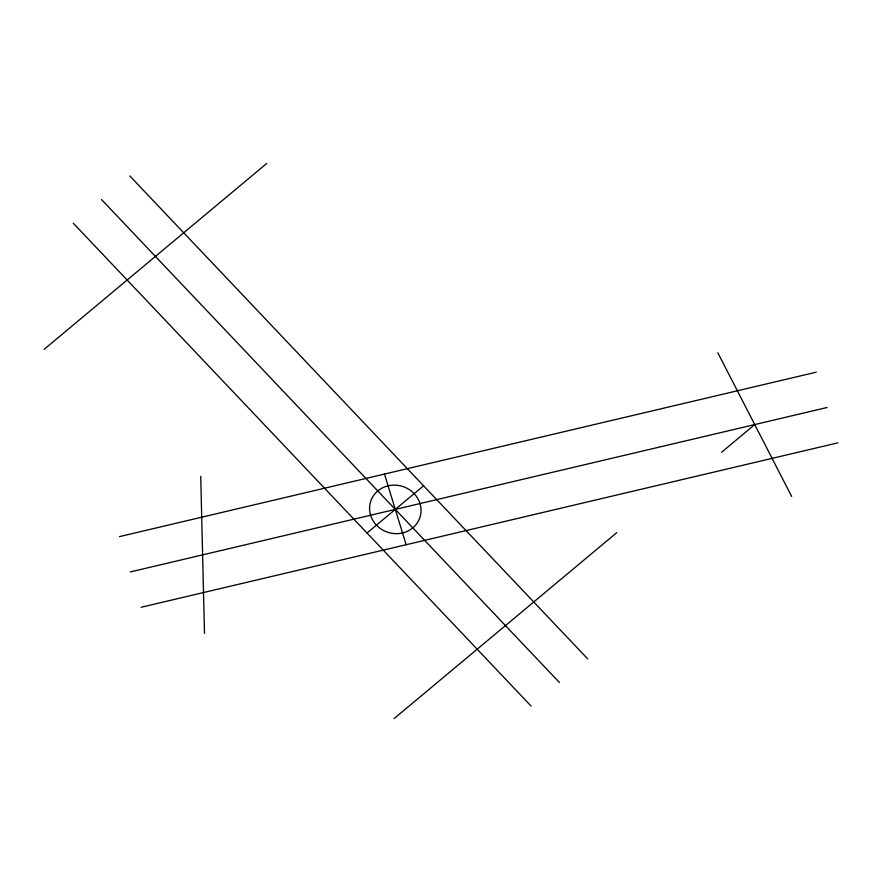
<?xml version="1.0" encoding="UTF-8"?>
<svg xmlns="http://www.w3.org/2000/svg" width="882" height="882" viewBox="0 0 882 882"><rect width="100%" height="100%" fill="white"/><g stroke="black" fill="none" stroke-linecap="round" stroke-linejoin="round"><path stroke-width="1.32" d="M44.1 349.371L266.75 163.446M367.011 533.015L423.581 485.784M394.133 718.554L616.783 532.629M721.619 452.223L754.727 424.584M119.445 536.62L816.236 372.182M130.271 571.944L827.062 407.506M141.109 607.268L837.9 442.841M129.797 175.926L587.666 658.843M101.507 199.541L559.375 682.459M73.228 223.157L531.096 706.074M717.816 352.745L791.65 496.423M384.464 474.075L406.128 544.734M200.721 476.313L204.503 633.441M376.03 524.702A25.887 24.09 17.8 0 0 419.7 518.054A25.887 24.09 17.8 0 0 390.164 485.442A25.887 24.09 17.8 0 0 376.03 524.702"/></g></svg>
